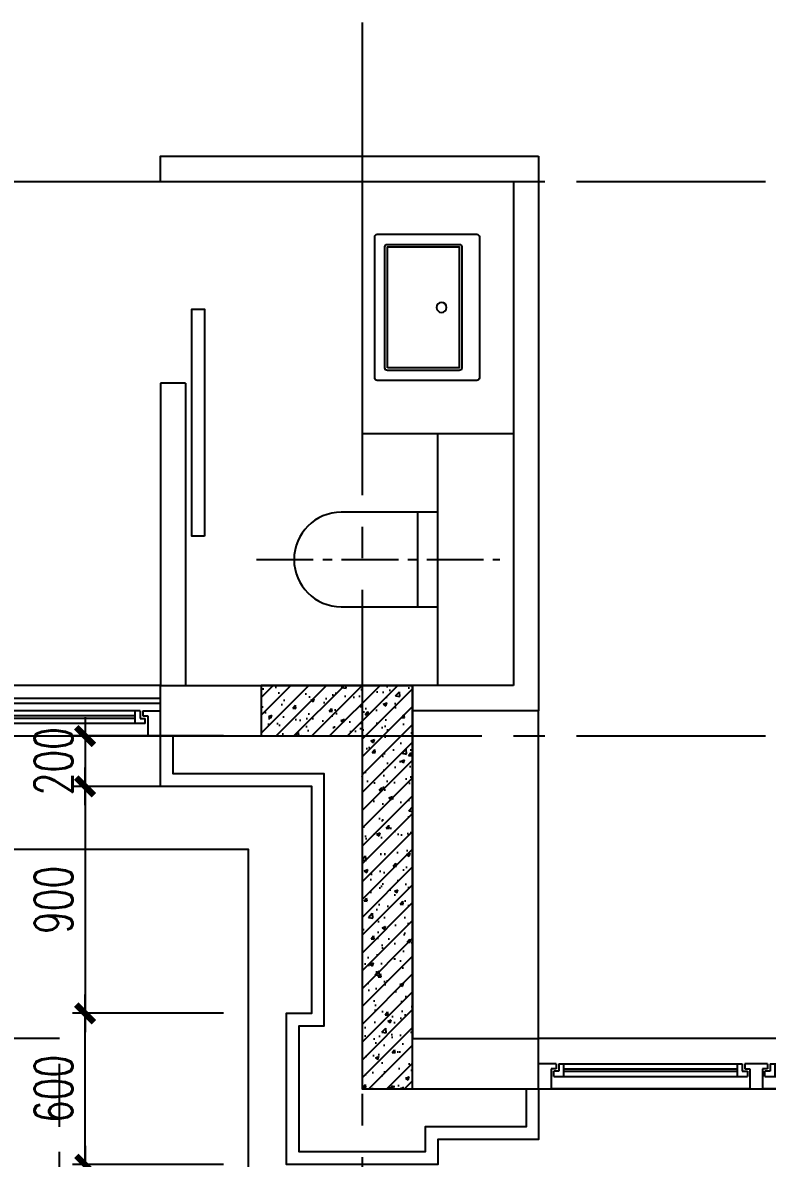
# Model space of a CAD drawing. Extents: x -395226 to -176901, y -140672 to 68263.
# Drawn here: x -254961 to -252008, y 43645 to 48149 of the extents above; entities that cross this region are included whole.
import ezdxf

# ---------------------------------------------------------------- set-up
doc = ezdxf.new("R2010")
doc.units = 0
doc.header["$LTSCALE"] = 1000
doc.header["$MEASUREMENT"] = 0
for name, pattern in [('ACAD_ISO08W100', [36, 24, -3, 6, -3]), ('DASH', [0.35, 0.25, -0.1]), ('Plans$0$CENTER2', [1.125, 0.75, -0.125, 0.125, -0.125])]:
    doc.linetypes.add(name, pattern=pattern)
doc.layers.get('0').update_dxf_attribs({"linetype": 'CONTINUOUS'})
doc.layers.get('Defpoints').update_dxf_attribs({"linetype": 'CONTINUOUS'})
for name, color, linetype in [('A-COLUMN', 1, 'CONTINUOUS'), ('A-COLUMN-hatch', 252, 'CONTINUOUS'), ('A-DIM', 201, 'CONTINUOUS'), ('A-DOTE', 8, 'ACAD_ISO08W100'), ('A-FIN-GRAN', 34, 'CONTINUOUS'), ('A-FIN-METAL', 150, 'CONTINUOUS'), ('A-FUR', 251, 'CONTINUOUS'), ('A-LVTRY', 147, 'CONTINUOUS'), ('A-ROOF', 7, 'CONTINUOUS'), ('A-WALL', 2, 'CONTINUOUS'), ('A-WINDOW', 4, 'CONTINUOUS'), ('A-隔墙', 3, 'CONTINUOUS'), ('Plans$0$Grid', 9, 'Plans$0$CENTER2')]:
    doc.layers.add(name, color=color, linetype=linetype)
doc.styles.add('DIM_FONT', font='SIMPLEX', dxfattribs={"width": 0.7, "bigfont": 'GBCBIG'})
doc.dimstyles.new('DIM100', dxfattribs={"dimscale": 100, "dimtxt": 3, "dimasz": 0.01, "dimexe": 1, "dimexo": 1, "dimgap": 1, "dimtad": 1, "dimdec": 0, "dimzin": 0, "dimdsep": 46, "dimtxsty": 'DIM_FONT', "dimblk1": '_DIMX', "dimblk2": '_DIMX', "dimsah": 1, "dimcen": 0.01, "dimclrd": 256, "dimclre": 256, "dimclrt": 7, "dimadec": 0, "dimazin": 0, "dimtfac": 1, "dimtdec": 0, "dimtix": 1, "dimtmove": 2, "dimatfit": 3, "dimldrblk": '_DIMX', "dimfxl": 0, "dimtolj": 1, "dimtzin": 5, "dimarcsym": 0})

# ---------------------------------------------------------------- blocks, each defined once
blk = doc.blocks.new('Grid')
at = {"layer": 'Plans$0$Grid', "color": 8}
for p, q in [((-6548.229632623494, 23319.99999610754), (-6548.229632623494, -15380.00000389246)), ((-28198.22963262349, 11439.99999610754), (8601.770367376506, 11439.99999610754)), ((-28198.22963262349, 9239.999996107537), (8601.770367376506, 9239.999996107537))]:
    blk.add_line(p, q, dxfattribs=at)
blk = doc.blocks.new('_DIMX')
blk.add_line((-150, 0), (150, 0))
at = {"const_width": 50}
blk.add_lwpolyline([(-70, -70), (70, 70)], dxfattribs=at)
blk = doc.blocks.new('*D122')
at = {"layer": 'A-DIM', "lineweight": -2}
for p, q in [((-254164.8500805383, 45119.81240980736), (-254763.4634619241, 45119.81240980736)), ((-254713.4634619241, 45119.31240980736), (-254713.4634619241, 44220.3124225214)), ((-254164.8500805372, 44219.8124225214), (-254763.4634619241, 44219.8124225214))]:
    blk.add_line(p, q, dxfattribs=at)
at = {"layer": 'Defpoints', "color": 0}
for p in [(-254114.8500805383, 45119.81240980736), (-254713.4634619241, 44219.8124225214), (-254114.8500805372, 44219.8124225214)]:
    blk.add_point(p, dxfattribs=at)
at = {"layer": 'A-DIM', "lineweight": -2, "xscale": 0.5, "yscale": 0.5, "zscale": 0.5}
for p, rotation in [((-254713.4634619241, 45119.81240980736), 90), ((-254713.4634619241, 44219.8124225214), 270)]:
    blk.add_blockref('_DIMX', p, dxfattribs=dict(at, rotation=rotation))
at = {"layer": 'A-DIM', "insert": (-254838.4634619241, 44669.81241616434), "char_height": 150, "attachment_point": 5, "rotation": 90, "style": 'DIM_FONT'}
blk.add_mtext('\\A1;900', dxfattribs=at)
blk = doc.blocks.new('*D414')
at = {"layer": 'A-DIM', "lineweight": -2}
for p, q in [((-254164.8500805383, 45319.81240980737), (-254763.4634619241, 45319.81240980737)), ((-254713.4634619241, 45320.31240980737), (-254713.4634619241, 45320.81240980737)), ((-254713.4634619241, 45319.81240980737), (-254713.4634619241, 45119.81240980736)), ((-254164.8500805382, 45119.81240980736), (-254763.4634619241, 45119.81240980736)), ((-254713.4634619241, 45119.31240980736), (-254713.4634619241, 45118.81240980736))]:
    blk.add_line(p, q, dxfattribs=at)
at = {"layer": 'Defpoints', "color": 0}
for p in [(-254114.8500805383, 45319.81240980737), (-254713.4634619241, 45119.81240980736), (-254114.8500805382, 45119.81240980736)]:
    blk.add_point(p, dxfattribs=at)
at = {"layer": 'A-DIM', "lineweight": -2, "xscale": 0.5, "yscale": 0.5, "zscale": 0.5}
for p, rotation in [((-254713.4634619241, 45319.81240980737), 270), ((-254713.4634619241, 45119.81240980736), 90)]:
    blk.add_blockref('_DIMX', p, dxfattribs=dict(at, rotation=rotation))
at = {"layer": 'A-DIM', "insert": (-254838.4634619241, 45219.81240980732), "char_height": 150, "attachment_point": 5, "rotation": 90, "style": 'DIM_FONT'}
blk.add_mtext('\\A1;200', dxfattribs=at)
blk = doc.blocks.new('Columes_2F')
at = {"layer": 'A-COLUMN-hatch'}
h = blk.add_hatch(dxfattribs=at)
h.set_pattern_fill('钢筋混凝土', color=256, scale=20, style=0)
h.set_pattern_definition([(45, (1570.617804415524, 18639.99999895366), (-35.35533905932737, 35.35533905932738), []), (50, (1570.617804415524, 18639.99999895366), (143.4520365201507, -12.55042699651902), [15, -165]), (355, (1570.617804415524, 18639.99999895366), (-27.7502667226, 150.4384267400024), [12, -132]), (100.4514, (1582.572140415524, 18638.95413095366), (115.7018763428043, 137.8879084121907), [12.748038, -140.2284224]), (46.18420000000001, (1570.617804415524, 18679.99999895366), (213.4482097251289, -33.10380286580362), [22.5, -247.5]), (96.6356, (1588.405153415524, 18677.24133755366), (186.9325411097407, 194.8235741800883), [19.1220576, -210.3426]), (351.1842, (1570.617804415524, 18679.99999895366), (186.9323890267254, 194.8237201850649), [18, -198]), (21, (1590.617804415524, 18669.99999895366), (119.3814104236923, -80.52377813306776), [15, -165]), (326.0000000000001, (1590.617804415524, 18669.99999895366), (48.66306638431634, 145.0300090093706), [12, -132]), (71.4514, (1600.566251015524, 18663.28967775366), (168.044525716298, 64.50609934199048), [12.748038, -140.2284224]), (37.50000000000001, (1570.617804415524, 18639.99999895366), (2.431971063458134, 66.5787707662623), [0, -130.4, 0, -134, 0, -132.5]), (7.499999999999999, (1570.617804415524, 18639.99999895366), (52.61390748842972, 78.88234237647205), [0, -76.39999999999999, 0, -127.4, 0, -50.5]), (327.5, (1526.017804415524, 18639.99999895366), (106.7644872344818, -4.51097434687596), [0, -50, 0, -156, 0, -207]), (317.5, (1506.017804415524, 18639.99999895366), (116.6372338684772, 20.02099646646353), [0, -65, 0, -103.6, 0, -147])])
h.paths.add_polyline_path([(2170.617804415524, 18639.99999895366), (2170.617804415524, 20239.99999895366), (1570.617804415524, 20239.99999895366), (1570.617804415524, 20039.99999895366), (1970.617804415524, 20039.99999895366), (1970.617804415524, 18639.99999895366)])
blk.add_lwpolyline([(2170.617804415524, 18639.99999895366), (2170.617804415524, 20239.99999895366), (1570.617804415524, 20239.99999895366), (1570.617804415524, 20039.99999895366), (1970.617804415524, 20039.99999895366), (1970.617804415524, 18639.99999895366)], close=True)
blk = doc.blocks.new('Plans$0$duravit-built in wash basin_03175800_plan')
at = {"ltscale": 400}
for points in [[(-414.9999999999709, 279.9999999999982), (-414.9999999999709, -280.0000000000018, 0.414213562373095), (-404.9999999999709, -290.0000000000018), (-9.999999999970896, -290.0000000000009, 0.4142135623731101), (2.91038304567337e-11, -280), (0, 280, 0.414213562373095), (-10, 290), (-404.9999999999709, 289.9999999999982, 0.4142135623730944)], [(-374.9999999999709, 239.9999999999991), (-374.9999999999418, -240.0000000000018, 0.414213562373095), (-364.9999999999418, -250.0000000000018), (-79.9999999999709, -250.0000000000009, 0.414213562373094), (-69.9999999999709, -240.0000000000009), (-69.9999999999709, 239.9999999999991, 0.414213562373095), (-79.9999999999709, 249.9999999999991), (-364.9999999999709, 249.9999999999991, 0.414213562373095)]]:
    blk.add_lwpolyline(points, format="xyb", close=True, dxfattribs=at)
blk.add_lwpolyline([(-364.9999999999709, 239.9999999999991), (-364.9999999999418, -240.0000000000018), (-79.9999999999709, -240.0000000000009), (-79.9999999999709, 239.9999999999991)], close=True, dxfattribs=at)
blk.add_circle((-149.9999999999709, -9.094947017729282e-13), 20, dxfattribs=at)
blk = doc.blocks.new('Plans$0$CLOSET P')
blk.add_lwpolyline([(382.5, 187.5), (0, 187.5), (0, -187.5), (382.5, -187.5, 0.414213562373095), (570, 0), (570, 0, 0.414213562373095)], format="xyb", close=True)
blk.add_lwpolyline([(80, -187.5), (80, 187.5)])
at = {"color": 8, "linetype": 'Plans$0$CENTER2', "ltscale": 0.3}
blk.add_lwpolyline([(718.799193716608, 0), (-245.4681442575529, 0)], dxfattribs=at)
blk = doc.blocks.new('A$C2EB04E01')
at = {"ltscale": 1.5}
for p, q in [((100.0000008393545, 0.004024894289614167), (150.0000008393545, 0.004024894296890125)), ((150, -79.99597510588501), (150, 0.004024894122267142)), ((737.349998302001, 0.004024894056783523), (150, 0.004024894122267142)), ((737.349998302001, -79.99597510664171), (737.349998302001, 0.00402489382395288)), ((737.3499983001384, 0.004024894056783523), (787.3499983001384, 0.004024894056783523)), ((787.3499983001384, -79.99597510594322), (787.3499983001384, 0.004024894056783523)), ((1474.699998324359, 0.004024893722089473), (787.3499983001384, 0.004024894056783523)), ((1474.699998321797, -79.99597510604508), (1474.699998321797, 0.004024893954920117)), ((1524.699998321797, 0.004024894071335439), (1474.699998321797, 0.004024894071335439)), ((1524.699998319935, -79.99597510674357), (1524.699998319935, 0.004024893722089473)), ((1524.699998319935, 0.004024893722089473), (2212.049998299452, 0.004024894056783523)), ((2212.049998299452, -79.99597510594322), (2212.049998299452, 0.004024894056783523)), ((2262.049998299452, 0.004024894056783523), (2212.049998299452, 0.004024894056783523)), ((2262.049998297589, -79.99597510664171), (2262.049998297589, 0.00402489382395288)), ((2262.049998297589, 0.004024894056783523), (2850, 0.004024893918540329)), ((2850, -79.99597510608146), (2850, 0.004024893918540329)), ((2899.999999160646, 0.004024894093163311), (2849.999999160646, 0.004024894093163311)), ((169.9999999990687, -79.99597510587773), (150, -79.99597510588501)), ((160, -49.99597510634339), (727.3499982994399, -49.99597510594322)), ((160, -49.99597510587773), (160, -69.99597510587773)), ((179.9999999990687, -69.99597510587773), (160, -69.99597510587773)), ((169.9999999990687, -99.99597510587773), (169.9999999990687, -79.99597510587773)), ((179.9999999990687, -99.99597510587773), (179.9999999990687, -69.99597510587773)), ((200, -49.99597510587773), (200, -99.99597510587773)), ((200, -69.99597510587773), (687.3499982994399, -69.99597510594322)), ((200, -79.99597510587773), (687.3499982994399, -79.99597510594322)), ((687.3499982994399, -99.99597510594322), (687.3499982994399, -49.99597510594322)), ((707.3499983013025, -69.99597510594322), (727.3499982994399, -69.99597510594322)), ((707.3499983003712, -99.99597509942396), (707.3499983003712, -69.99597510594322)), ((717.3499983003712, -99.99597510594322), (717.3499983001384, -79.9959750989583)), ((717.349998302001, -79.99597509965679), (737.3499983010697, -79.99597509965679)), ((727.3499982994399, -69.99597510594322), (727.3499982994399, -49.99597510594322)), ((807.3499982992071, -79.99597510594322), (787.3499983001384, -79.99597510594322)), ((797.3499983001384, -49.99597510640888), (1464.699998323427, -49.99597510627791)), ((797.3499983001384, -49.99597510594322), (797.3499983001384, -69.99597510594322)), ((817.3499982992071, -69.99597510594322), (797.3499983001384, -69.99597510594322)), ((807.3499982992071, -99.99597510594322), (807.3499982992071, -79.99597510594322)), ((817.3499982992071, -99.99597510594322), (817.3499982992071, -69.99597510594322)), ((837.3499983001384, -49.99597510594322), (837.3499983001384, -99.99597510594322)), ((837.3499983001384, -69.99597510594322), (1424.699998323427, -69.99597510627791)), ((837.3499983001384, -79.99597510594322), (1424.699998323427, -79.99597510627791)), ((1424.699998323427, -99.99597510627791), (1424.699998323427, -49.99597510627791)), ((1444.69999832529, -69.99597510627791), (1464.699998323427, -69.99597510627791)), ((1444.699998324359, -99.99597509975865), (1444.699998324359, -69.99597510627791)), ((1454.699998322729, -99.99597510604508), (1454.699998322729, -79.99597510604508)), ((1454.699998322729, -79.99597510604508), (1474.699998321797, -79.99597510604508)), ((1464.699998323427, -69.99597510627791), (1464.699998323427, -49.99597510627791)), ((1544.699998319935, -79.99597509975865), (1524.699998320866, -79.99597509975865)), ((2202.049998299452, -49.99597510640888), (1534.699998320866, -49.99597510627791)), ((1534.699998320866, -69.99597510627791), (1534.699998320866, -49.99597510627791)), ((1554.699998319003, -69.99597510627791), (1534.699998320866, -69.99597510627791)), ((1544.699998321565, -99.99597510604508), (1544.699998321797, -79.99597509906016)), ((1554.699998319935, -99.99597509975865), (1554.699998319935, -69.99597510627791)), ((1574.699998320866, -99.99597510627791), (1574.699998320866, -49.99597510627791)), ((2162.049998299452, -69.99597510594322), (1574.699998320866, -69.99597510627791)), ((2162.049998299452, -79.99597510594322), (1574.699998320866, -79.99597510627791)), ((2162.049998299452, -49.99597510594322), (2162.049998299452, -99.99597510594322)), ((2182.049998300383, -99.99597510594322), (2182.049998300383, -69.99597510594322)), ((2182.049998300383, -69.99597510594322), (2202.049998299452, -69.99597510594322)), ((2192.049998300383, -99.99597510594322), (2192.049998300383, -79.99597510594322)), ((2192.049998300383, -79.99597510594322), (2212.049998299452, -79.99597510594322)), ((2202.049998299452, -49.99597510594322), (2202.049998299452, -69.99597510594322)), ((2282.049998297589, -79.99597509965679), (2262.04999829852, -79.99597509965679)), ((2840, -49.99597510654712), (2272.04999830015, -49.99597510594322)), ((2272.04999830015, -69.99597510594322), (2272.04999830015, -49.99597510594322)), ((2292.049998298287, -69.99597510594322), (2272.04999830015, -69.99597510594322)), ((2282.049998299219, -99.99597510594322), (2282.049998299452, -79.9959750989583)), ((2292.049998299219, -99.99597509942396), (2292.049998299219, -69.99597510594322)), ((2312.04999830015, -99.99597510594322), (2312.04999830015, -49.99597510594322)), ((2800, -69.99597510608146), (2312.04999830015, -69.99597510594322)), ((2800, -79.99597510608146), (2312.04999830015, -79.99597510594322)), ((2800, -49.99597510608146), (2800, -99.99597510608146)), ((2820.000000000931, -99.99597510608146), (2820.000000000931, -69.99597510608146)), ((2820.000000000931, -69.99597510608146), (2840, -69.99597510608146)), ((2830.000000000931, -99.99597510608146), (2830.000000000931, -79.99597510608146)), ((2830.000000000931, -79.99597510608146), (2850, -79.99597510608146)), ((2840, -49.99597510608146), (2840, -69.99597510608146)), ((169.9999999990687, -99.99597510587773), (100, -99.99597510588501)), ((179.9999999990687, -99.99597510587773), (707.3499983003712, -99.99597510594322)), ((807.3499982992071, -99.99597510594322), (717.3499983003712, -99.99597510594322)), ((817.3499982992071, -99.99597510594322), (1444.699998324359, -99.99597510627791)), ((1454.699998322729, -99.99597510604508), (1544.699998321565, -99.99597510604508)), ((2182.049998300383, -99.99597510594322), (1554.699998319935, -99.99597510627791)), ((2192.049998300383, -99.99597510594322), (2282.049998299219, -99.99597510594322)), ((2820.000000000931, -99.99597510608146), (2292.049998299219, -99.99597510594322)), ((2830.000000000931, -99.99597510608146), (2900, -99.99597510608146)), ((2899.999999141757, -199.9999753296579), (100.0000008727075, -199.9999998856438))]:
    blk.add_line(p, q, dxfattribs=at)
blk = doc.blocks.new('*D121')
at = {"layer": 'A-DIM', "lineweight": -2}
for p, q in [((-254164.8500805372, 44219.81242252141), (-254763.4634619241, 44219.81242252141)), ((-254713.4634619241, 43620.3124225214), (-254713.4634619241, 44219.31242252141)), ((-254164.8500805383, 43619.8124225214), (-254763.4634619241, 43619.8124225214))]:
    blk.add_line(p, q, dxfattribs=at)
at = {"layer": 'Defpoints', "color": 0}
for p in [(-254713.4634619241, 44219.81242252141), (-254114.8500805372, 44219.81242252141), (-254114.8500805383, 43619.8124225214)]:
    blk.add_point(p, dxfattribs=at)
at = {"layer": 'A-DIM', "lineweight": -2, "xscale": 0.5, "yscale": 0.5, "zscale": 0.5}
for p, rotation in [((-254713.4634619241, 44219.81242252141), 90), ((-254713.4634619241, 43619.8124225214), 270)]:
    blk.add_blockref('_DIMX', p, dxfattribs=dict(at, rotation=rotation))
at = {"layer": 'A-DIM', "insert": (-254838.4634619241, 43919.81242252135), "char_height": 150, "attachment_point": 5, "rotation": 90, "style": 'DIM_FONT'}
blk.add_mtext('\\A1;600', dxfattribs=at)
blk = doc.blocks.new('window@3400')
at = {"ltscale": 1.5}
for p, q in [((3400.000000001979, 200.0039822479131), (3.533205017447472e-08, 200.0040120658959)), ((69.99999916169327, 99.99998728612991), (-8.373754099011421e-07, 99.99998728613718)), ((69.99999916169327, 99.99998728612991), (69.99999916169327, 79.99998728612991)), ((79.99999916169327, 99.99998728612991), (807.4999974629958, 99.99998728619539)), ((79.99999916169327, 99.99998728612991), (79.99999916169327, 69.99998728612991)), ((99.99999916262459, 49.99998728612991), (99.99999916262459, 99.99998728612991)), ((787.4999974620645, 99.99998728619539), (787.4999974620645, 49.99998728619539)), ((807.4999974629958, 99.99998727967613), (807.4999974629958, 69.99998728619539)), ((907.4999974618316, 99.99998728619539), (817.4999974629958, 99.99998728619539)), ((817.4999974629958, 99.99998728619539), (817.499997462763, 79.99998727921047)), ((907.4999974618316, 99.99998728619539), (907.4999974618316, 79.99998728619539)), ((917.4999974618316, 99.99998728619539), (1645.000000020867, 99.99998728663205)), ((917.4999974618316, 99.99998728619539), (917.4999974618316, 69.99998728619539)), ((937.499997462763, 49.99998728619539), (937.499997462763, 99.99998728619539)), ((1625.000000019936, 99.99998728663205), (1625.000000019936, 49.99998728663205)), ((1645.000000020867, 99.99998728011279), (1645.000000020867, 69.99998728663205)), ((1655.000000019237, 99.99998728639922), (1655.000000019237, 79.99998728639922)), ((1655.000000019237, 99.99998728639922), (1745.000000018073, 99.99998728639922)), ((1745.000000018073, 99.99998728639922), (1745.000000018306, 79.9999872794143)), ((1755.000000016443, 99.99998728011279), (1755.000000016443, 69.99998728663205)), ((2482.500002575479, 99.99998728619539), (1755.000000016443, 99.99998728663205)), ((1775.000000017375, 99.99998728663205), (1775.000000017375, 49.99998728663205)), ((2462.500002574548, 49.99998728619539), (2462.500002574548, 99.99998728619539)), ((2482.500002575479, 99.99998728619539), (2482.500002575479, 69.99998728619539)), ((2492.500002575479, 99.99998728619539), (2492.500002575479, 79.99998728619539)), ((2492.500002575479, 99.99998728619539), (2582.500002574315, 99.99998728619539)), ((2582.500002574315, 99.99998728619539), (2582.500002574548, 79.99998727921047)), ((3320.000000875617, 99.99998728612991), (2592.500002574315, 99.99998728619539)), ((2592.500002574315, 99.99998727967613), (2592.500002574315, 69.99998728619539)), ((2612.500002575246, 99.99998728619539), (2612.500002575246, 49.99998728619539)), ((3300.000000001979, 49.99998728633363), (3300.000000001979, 99.99998728633363)), ((3320.00000000291, 99.99998728633363), (3320.00000000291, 69.99998728633363)), ((3330.00000000291, 99.99998728633363), (3330.00000000291, 79.99998728633363)), ((3330.00000000291, 99.99998728633363), (3400.000000001979, 99.99998728633363)), ((69.99999916169327, 79.99998728612991), (49.99999916262459, 79.99998728613718)), ((49.99999916262459, 79.99998728613718), (49.99999916262459, -1.271387009182945e-05)), ((79.99999916169327, 69.99998728612991), (59.99999916262459, 69.99998728612991)), ((59.99999916262459, 49.99998728612991), (59.99999916262459, 69.99998728612991)), ((59.99999916262459, 49.99998728659557), (827.4999974620645, 49.99998728619539)), ((99.99999916262459, 79.99998728612991), (787.4999974620645, 79.99998728619539)), ((99.99999916262459, 69.99998728612991), (787.4999974620645, 69.99998728619539)), ((807.4999974639271, 69.99998728619539), (827.4999974620645, 69.99998728619539)), ((817.4999974646256, 79.99998727990896), (837.4999974636943, 79.99998727990896)), ((827.4999974620645, 69.99998728619539), (827.4999974620645, 49.99998728619539)), ((837.4999974646256, 79.99998728689388), (837.4999974646256, -1.271357177756727e-05)), ((907.4999974618316, 79.99998728619539), (887.499997462763, 79.99998728619539)), ((887.499997462763, 79.99998728619539), (887.499997462763, -1.271380460821092e-05)), ((917.4999974618316, 69.99998728619539), (897.499997462763, 69.99998728619539)), ((897.499997462763, 49.99998728619539), (897.499997462763, 69.99998728619539)), ((897.499997462763, 49.99998728666105), (1665.000000019936, 49.99998728663205)), ((937.499997462763, 79.99998728619539), (1625.000000019936, 79.99998728663205)), ((937.499997462763, 69.99998728619539), (1625.000000019936, 69.99998728663205)), ((1645.000000021799, 69.99998728663205), (1665.000000019936, 69.99998728663205)), ((1655.000000019237, 79.99998728639922), (1675.000000018306, 79.99998728639922)), ((1665.000000019936, 69.99998728663205), (1665.000000019936, 49.99998728663205)), ((1675.000000018306, 79.99998728639922), (1675.000000018306, -1.271360078192174e-05)), ((1725.000000016443, 79.99998728709771), (1725.000000016443, -1.271336795127809e-05)), ((1745.000000016443, 79.99998728011279), (1725.000000017375, 79.99998728011279)), ((1755.000000015512, 69.99998728663205), (1735.000000017375, 69.99998728663205)), ((1735.000000017375, 69.99998728663205), (1735.000000017375, 49.99998728663205)), ((2502.500002574548, 49.99998728666105), (1735.000000017375, 49.99998728663205)), ((2462.500002574548, 79.99998728619539), (1775.000000017375, 79.99998728663205)), ((2462.500002574548, 69.99998728619539), (1775.000000017375, 69.99998728663205)), ((2482.500002575479, 69.99998728619539), (2502.500002574548, 69.99998728619539)), ((2492.500002575479, 79.99998728619539), (2512.500002574548, 79.99998728619539)), ((2502.500002574548, 49.99998728619539), (2502.500002574548, 69.99998728619539)), ((2512.500002574548, 79.99998728619539), (2512.500002574548, -1.271380460821092e-05)), ((2562.500002572685, 79.99998728689388), (2562.500002572685, -1.271357177756727e-05)), ((2582.500002572685, 79.99998727990896), (2562.500002573616, 79.99998727990896)), ((2592.500002573383, 69.99998728619539), (2572.500002575246, 69.99998728619539)), ((2572.500002575246, 69.99998728619539), (2572.500002575246, 49.99998728619539)), ((3340.000000874686, 49.99998728659557), (2572.500002575246, 49.99998728619539)), ((3300.000000874686, 79.99998728612991), (2612.500002575246, 79.99998728619539)), ((3300.000000874686, 69.99998728612991), (2612.500002575246, 69.99998728619539)), ((3320.00000000291, 69.99998728633363), (3340.000000001979, 69.99998728633363)), ((3330.00000000291, 79.99998728633363), (3350.000000001979, 79.99998728633363)), ((3340.000000001979, 49.99998728633363), (3340.000000001979, 69.99998728633363)), ((3350.000000001979, 79.99998728633363), (3350.000000001979, -1.271366636501625e-05)), ((1.979060471057892e-09, -1.271403743885458e-05), (50.00000000197906, -1.271404471481219e-05)), ((837.4999974646256, -1.271380460821092e-05), (49.99999916262459, -1.271387009182945e-05)), ((837.499997462763, -1.271380460821092e-05), (887.499997462763, -1.271380460821092e-05)), ((1675.000000020867, -1.271336795127809e-05), (887.499997462763, -1.271380460821092e-05)), ((1725.000000018306, -1.271371719724357e-05), (1675.000000018306, -1.271371719724357e-05)), ((1725.000000016443, -1.271336795127809e-05), (2512.500002574548, -1.271380460821092e-05)), ((2562.500002574548, -1.271380460821092e-05), (2512.500002574548, -1.271380460821092e-05)), ((2562.500002572685, -1.271380460821092e-05), (3350.000000874686, -1.271387009182945e-05)), ((3399.999999162624, -1.271384098799899e-05), (3349.999999162624, -1.271384098799899e-05))]:
    blk.add_line(p, q, dxfattribs=at)
at = {"layer": 'A-WALL'}
blk.add_line((1.979060471057892e-09, -1.271403743885458e-05), (1.979060471057892e-09, 199.9999872859626), dxfattribs=at)

msp = doc.modelspace()

# ---------------------------------------------------------------- linework, layer by layer
at = {"layer": 'A-FIN-GRAN'}
for points in [[(-252914.8500805402, 43919.8124225214), (-252914.8500805402, 43719.8124225214), (-253314.8500805402, 43719.8124225214), (-253314.8500805402, 43619.8124225214), (-253914.8500805402, 43619.8124225214), (-253914.8500805402, 44219.8124225214), (-253814.8500805402, 44219.8124225214), (-253814.8500805402, 45119.8124225214), (-254414.8500805402, 45119.8124225214), (-254414.8500805402, 45319.8124225214)], [(-252964.8500805402, 43919.8124225214), (-252964.8500805402, 43769.8124225214), (-253364.8500805402, 43769.8124225214), (-253364.8500805402, 43669.8124225214), (-253864.8500805402, 43669.8124225214), (-253864.8500805402, 44169.8124225214), (-253764.8500805402, 44169.8124225214), (-253764.8500805402, 45169.8124225214), (-254364.8500805402, 45169.8124225214), (-254364.8500805402, 45319.8124225214)]]:
    msp.add_lwpolyline(points, dxfattribs=at)
at = {"layer": 'A-FIN-METAL'}
for p, q in [((-257214.8500805382, 45469.81240980694), (-254414.8500805382, 45469.81240980694)), ((-257214.8500805382, 45449.81240980694), (-254414.8500805382, 45449.81240980694))]:
    msp.add_line(p, q, dxfattribs=at)
at = {"layer": 'A-FUR'}
msp.add_lwpolyline([(-252914.8500810094, 45419.81241887478), (-253414.8500805382, 45419.81241887478), (-253414.8500805382, 44119.81240980823), (-252914.8500810094, 44119.81240980823)], close=True, dxfattribs=at)
at = {"layer": 'A-LVTRY'}
msp.add_line((-253614.8500843623, 46519.81240944973), (-253014.8500843623, 46519.81240989676), dxfattribs=at)
for points in [[(-253614.8500843753, 47519.81240500732), (-253614.8500843623, 46519.81240944973)], [(-253314.8500788935, 45519.81240943482), (-253314.8500789084, 46519.81240965834)]]:
    msp.add_lwpolyline(points, dxfattribs=at)
at = {"layer": 'A-ROOF', "linetype": 'DASH'}
msp.add_lwpolyline([(-259214.8500805392, 44119.81240980594), (-259214.8500805392, 53519.81240980594), (-254814.8500805392, 53519.81240980594), (-254814.8500805392, 56719.81240980595), (-247614.8500805392, 56719.81240980594), (-247614.8500805392, 53519.81240980593), (-243214.8500805392, 53519.81240980594), (-243214.8500805392, 44119.81240980595), (-247614.8500805392, 44119.81240980594), (-247614.8500805392, 42719.81240980594), (-254814.8500805392, 42719.81240980594), (-254814.8500805392, 44119.81240980595), (-259214.8500805392, 44119.81240980594)], dxfattribs=at)
at = {"layer": 'A-ROOF'}
msp.add_lwpolyline([(-263414.8500781796, 51369.81240631264), (-258464.8500805392, 51369.81240631263), (-258464.8500805392, 52769.81240980594), (-254064.8500805392, 52769.81240980594), (-254064.8500805392, 55969.81240980595), (-248364.8500805392, 55969.81240980594), (-248364.8500805392, 52769.81240980593), (-243964.8500805392, 52769.81240980594), (-243964.8500805392, 44869.81240980595), (-248364.8500805392, 44869.81240980594), (-248364.8500805392, 43469.81240980594), (-254064.8500805392, 43469.81240980594), (-254064.8500805392, 44869.81240980594), (-258464.8500805392, 44869.81240980594), (-258464.8500805392, 46219.81240980737)], dxfattribs=at)
at = {"layer": 'A-WALL'}
for p, q in [((-254414.8500805382, 45519.81240980736), (-253414.8500805382, 45519.81240980736)), ((-254414.8500805382, 45319.81240980736), (-254414.8500805382, 45519.81240980736)), ((-253414.8500805382, 45519.81240980734), (-253414.8500805382, 44119.81240980823)), ((-254414.8500805382, 45319.81240980736), (-253614.8500805382, 45319.81240980736)), ((-253614.8500805382, 45319.81240980764), (-253614.8500805382, 43919.81240980704)), ((-253414.8500805382, 44119.81240980736), (-252914.8500805382, 44119.81240980736)), ((-253614.8500805382, 43919.81240980736), (-252914.8500805382, 43919.81240980736))]:
    msp.add_line(p, q, dxfattribs=at)
at = {"layer": 'A-WINDOW'}
msp.add_lwpolyline([(-254239.8500762988, 46112.38566765437), (-254289.8500762839, 46112.38566763947), (-254289.8500762839, 47012.38566766927), (-254239.8500762988, 47012.38566762457)], close=True, dxfattribs=at)
at = {"layer": 'A-隔墙'}
for p, q in [((-252914.8500810094, 47619.81240980575), (-252914.8500810094, 45419.81241887478)), ((-254414.8500762839, 47519.81240980575), (-253014.8500810094, 47519.81240980575)), ((-253014.8500810094, 47519.81240980575), (-253014.8500810094, 45519.81241887478)), ((-254314.8500762988, 46719.81240980575), (-254414.8500762839, 46719.81240980575)), ((-254414.8500762839, 46719.81240980575), (-254414.8500762839, 45519.81241423326)), ((-254314.8500762988, 46719.81240980575), (-254314.8500762988, 45519.81241422953)), ((-253014.8500810094, 45519.81241887478), (-253414.8500794262, 45519.81241887477)), ((-252914.8500810094, 45419.81241887478), (-253414.8500794262, 45419.81241887477))]:
    msp.add_line(p, q, dxfattribs=at)
msp.add_lwpolyline([(-254414.8500762839, 47519.81240980575), (-254414.8500762839, 47619.81240980575), (-252914.8500810094, 47619.81240980575)], dxfattribs=at)
at = {"layer": 'Defpoints', "color": 6}
msp.add_lwpolyline([(-257814.8500805392, 25179.81240980745), (-257814.8500805392, 42179.81240980745), (-263764.8500870448, 42179.81240980745), (-263764.8500801696, 48719.81240637692), (-258014.8500805392, 48719.81240637692), (-258014.8500805392, 45319.81240980737), (-253614.8500805382, 45319.81240980764), (-253614.8500805382, 43919.81240980736), (-248814.8500805382, 43919.81240980736)], dxfattribs=at)

# ---------------------------------------------------------------- block references
at = {"layer": 'A-COLUMN'}
msp.add_blockref('Columes_2F', (-255585.4678849547, 25279.81241085379), dxfattribs=at)
at = {"layer": 'A-DOTE'}
msp.add_blockref('Grid', (-247066.6204479157, 36079.81241369991), dxfattribs=at)
at = {"layer": 'A-LVTRY', "xscale": -1, "rotation": 180}
msp.add_blockref('Plans$0$duravit-built in wash basin_03175800_plan', (-253149.8500843623, 47019.81240722852), dxfattribs=at)
at = {"layer": 'A-LVTRY', "rotation": 180}
msp.add_blockref('Plans$0$CLOSET P', (-253314.8500788943, 46019.81240954658), dxfattribs=at)
at = {"layer": 'A-WINDOW', "xscale": -1, "rotation": 180}
msp.add_blockref('A$C2EB04E01', (-257314.8500796799, 45319.81240980717), dxfattribs=at)
at = {"layer": 'A-WINDOW'}
msp.add_blockref('window@3400', (-252914.8500805402, 43919.8124225214), dxfattribs=at)

# ---------------------------------------------------------------- dimensions: what is measured, and where the dimension line sits
at = {"layer": 'A-DIM'}
for p1, p2, distance, picture, middle in [((-254114.8500805383, 45319.81240980737), (-254114.8500805382, 45119.81240980736), -598.6133813859196, '*D414', (-254838.4634619241, 45219.81240980732)), ((-254114.8500805383, 45119.81240980736), (-254114.8500805372, 44219.8124225214), -598.6133813869092, '*D122', (-254838.4634619241, 44669.81241616434)), ((-254114.8500805383, 43619.8124225214), (-254114.8500805372, 44219.81242252141), 598.6133813869092, '*D121', (-254838.4634619241, 43919.81242252135))]:
    dim = msp.add_aligned_dim(p1=p1, p2=p2, distance=distance, dimstyle='DIM100', override={"dimscale": 50, "dimclrt": 256}, dxfattribs=at)
    dim.commit()
    dim.dimension.update_dxf_attribs({"geometry": picture, "text_midpoint": middle})

doc.saveas('drawing.dxf')
